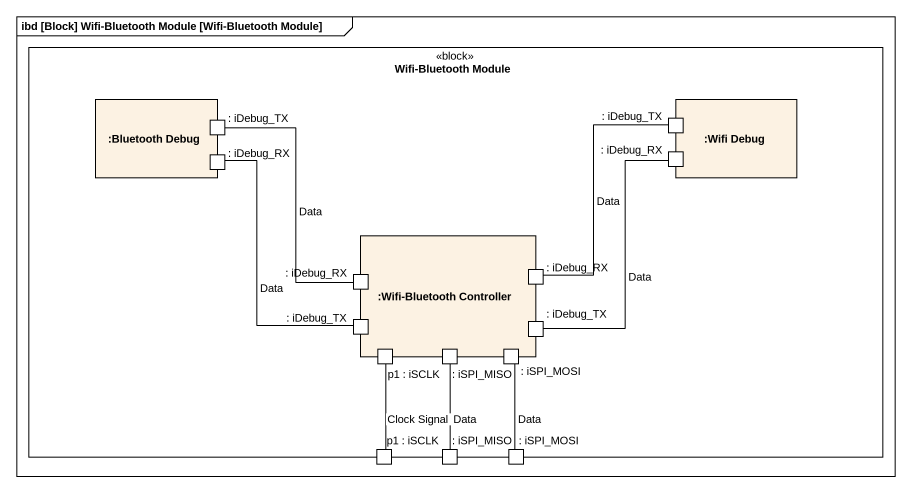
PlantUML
@startuml
mainframe ibd [Block] Wifi-Bluetooth Module [Wifi-Bluetooth Module]
rectangle "Wifi-Bluetooth Module" as Wifi_Bluetooth_Module <<block>> {
  rectangle ":Bluetooth Debug" as Bluetooth_Debug {
    port ": iDebug_TX" as iDebug_TX
    port ": iDebug_RX" as iDebug_RX
  }
  rectangle ":Wifi Debug" as Wifi_Debug {
    port ": iDebug_TX" as iDebug_TX_2
    port ": iDebug_RX" as iDebug_RX_2
  }
  rectangle ":Wifi-Bluetooth Controller" as Wifi_Bluetooth_Controller {
    port ": iDebug_RX" as iDebug_RX_3
    port ": iDebug_RX" as iDebug_RX_4
    port ": iDebug_TX" as iDebug_TX_3
    port ": iDebug_TX" as iDebug_TX_4
    port "p1 : iSCLK" as p1_iSCLK
    port ": iSPI_MISO" as iSPI_MISO
    port ": iSPI_MOSI" as iSPI_MOSI
  }
  port "p1 : iSCLK" as p1_iSCLK_2
  port ": iSPI_MISO" as iSPI_MISO_2
  port ": iSPI_MOSI" as iSPI_MOSI_2
}
iDebug_TX -- iDebug_RX_3 : Data
iDebug_RX -- iDebug_TX_3 : Data
iDebug_TX_2 -- iDebug_RX_4 : Data
iDebug_RX_2 -- iDebug_TX_4 : Data
p1_iSCLK -- p1_iSCLK_2 : Clock Signal
iSPI_MISO -- iSPI_MISO_2 : Data
iSPI_MOSI -- iSPI_MOSI_2 : Data
@enduml
